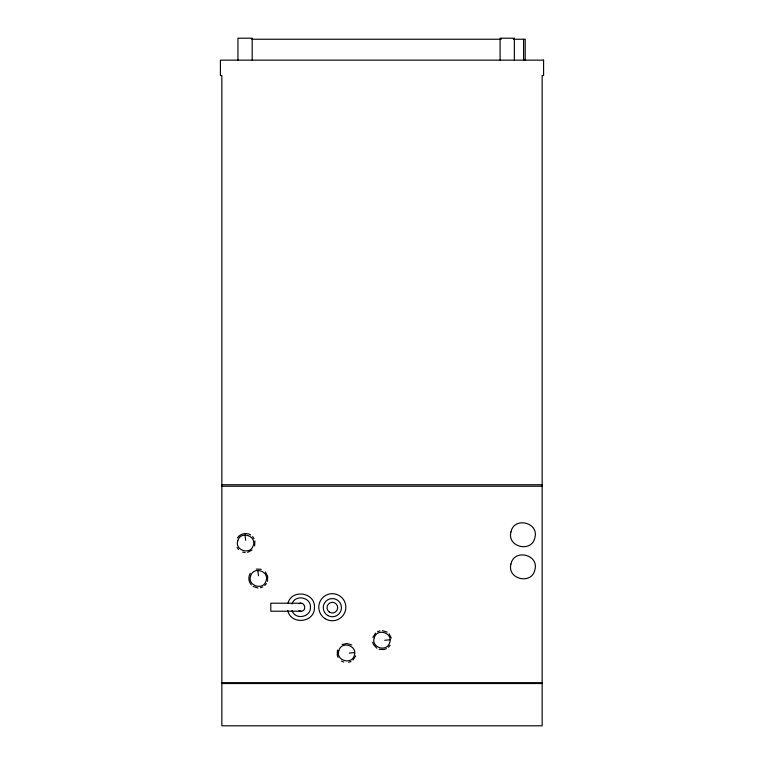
<?xml version="1.0" encoding="UTF-8"?>
<svg xmlns="http://www.w3.org/2000/svg" width="764" height="764" viewBox="0 0 764 764"><rect width="100%" height="100%" fill="white"/><g stroke="black" fill="none" stroke-linecap="round" stroke-linejoin="round"><path stroke-width="1.15" d="M245.636 540.301L245.082 535.001M258.442 575.712L257.888 570.412M254.66 545.897L254.88 540.96M267.467 581.308L267.677 576.362L265.394 571.978M337.468 650.116L337.249 655.054L338.099 657.403M292.029 603.98C294.942 594.125 310.977 596.961 310.461 607.218C310.977 617.474 294.942 620.311 292.029 610.455M287.961 603.321C291.686 588.528 315.599 592.415 314.453 607.619C314.682 622.87 290.587 625.315 287.751 610.331M250.286 573.286C248.033 576.868 248.453 581.748 251.289 584.89M355.699 655.875L353.035 660.039M372.88 637.31L375.535 633.136M237.48 537.875C240.211 533.549 246.39 532.183 250.688 534.962M264.802 585.482L266.407 583.572M388.446 647.242L390.051 645.332M251.996 550.07L247.612 552.353M298.925 603.751C304.645 600.447 307.539 611.219 300.921 611.219L270.8 611.219L270.8 603.216L300.921 603.216M260.409 587.764L262.759 586.914M342.176 644.51L346.999 643.441L351.726 644.931M377.578 631.704L379.928 630.854M348.651 662.321L350.991 661.471M386.403 648.674L384.053 649.524L379.116 649.304M390.012 639.774L384.712 640.28M354.601 652.58L349.301 653.086M256.284 569.094L261.221 569.314M251.881 39.241L501.327 39.241M513.265 39.241L525.202 39.241L525.202 60.146M221.846 484.748L542.154 484.748M221.846 486.229L542.154 486.229M221.846 682.71L542.154 682.71M221.846 683.522L542.154 683.522M300.921 611.219L298.925 610.684M242.665 552.133L245.12 552.573M257.926 587.984L253.209 586.494M382.411 630.634L387.128 632.124M341.441 661.051L343.704 662.111M376.853 648.244L373.51 644.596L372.66 642.257M389.048 633.728L391.33 638.121M252.597 536.567L254.03 538.61M237.06 547.435L238.492 549.478M523.579 39.241L523.579 60.146M514.363 60.146L514.363 38.2L500.095 38.2L500.095 60.146M252.196 60.146L252.196 38.2L237.938 38.2L237.938 60.146M510.963 531.897C506.713 547.139 531.82 553.126 534.905 537.608C539.155 522.366 514.048 516.378 510.963 531.897M510.963 564.004C506.713 579.246 531.82 585.224 534.905 569.715C539.155 554.473 514.048 548.485 510.963 564.004M237.785 540.645C234.357 550.491 250.63 555.476 253.304 545.391C256.723 535.545 240.459 530.569 237.785 540.645M250.592 576.056C247.164 585.902 263.427 590.887 266.101 580.802C269.53 570.956 253.266 565.971 250.592 576.056M338.824 650.613C335.396 660.468 351.669 665.444 354.343 655.369C357.762 645.513 341.498 640.538 338.824 650.613M374.236 637.816C370.807 647.662 387.071 652.647 389.745 642.562C393.173 632.716 376.91 627.731 374.236 637.816M543.586 60.146L220.414 60.146L220.414 75.55L221.846 75.55L221.846 725.8L542.154 725.8L542.154 75.55L543.586 75.55L543.586 60.146M327.766 615.517A9.092 9.092 0 0 0 341.441 607.695A9.092 9.092 0 0 0 327.832 599.769A9.092 9.092 0 0 0 327.766 615.517M325.197 618.735A13.542 13.542 0 0 0 345.844 607.619A13.542 13.542 0 0 0 325.894 595.299A13.542 13.542 0 0 0 325.197 618.735M329.313 612.05A5.329 5.329 0 0 0 337.659 608.096A5.329 5.329 0 0 0 330.058 602.844A5.329 5.329 0 0 0 329.313 612.05"/></g></svg>
